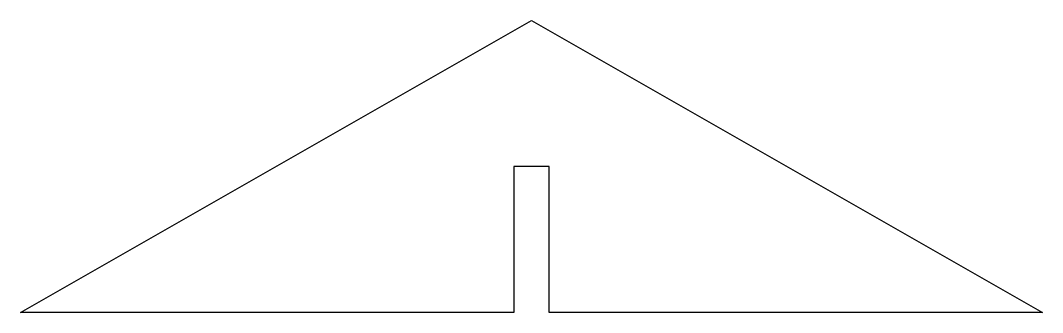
# Model space of a CAD drawing. Header units: millimetres. Extents: x -70 to 70, y 0 to 40.
import ezdxf

# ---------------------------------------------------------------- set-up
doc = ezdxf.new("R2010")
doc.units = ezdxf.units.MM

msp = doc.modelspace()

# ---------------------------------------------------------------- linework, layer by layer
at = {"color": 0}
msp.add_lwpolyline([(-70, 0), (0, 40), (70, 0), (2.4, 0), (2.4, 20), (-2.4, 20), (-2.4, 0), (-70, 0)], dxfattribs=at)

doc.saveas('drawing.dxf')
